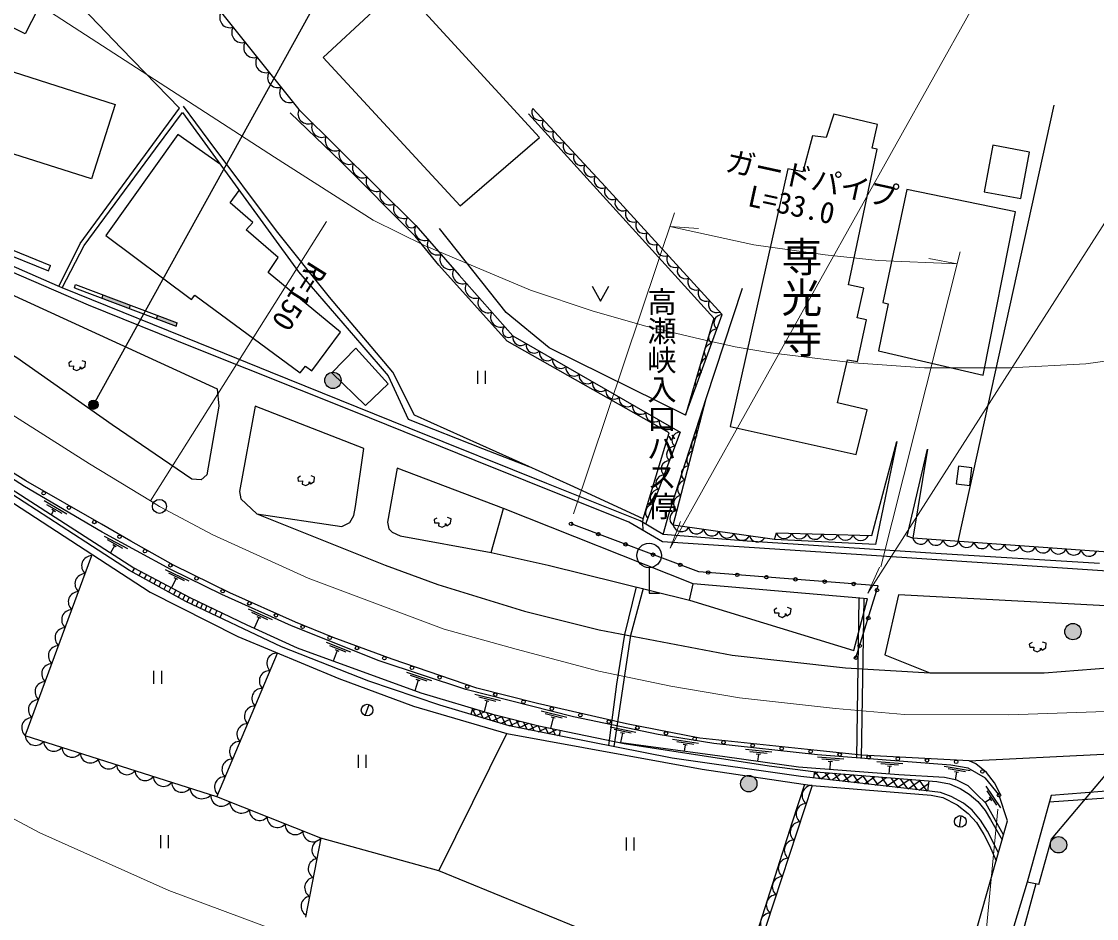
# Model space of a CAD drawing. Units: millimetres at full size, sheet at 1:1000; details may follow other scales. Extents: x 40000 to 680000, y 20000 to 380000.
# Drawn here: x 362516 to 454614, y 240986 to 317852 of the extents above; entities that cross this region are included whole.
import ezdxf
from ezdxf.enums import TextEntityAlignment as Align

# ---------------------------------------------------------------- set-up
doc = ezdxf.new("R2010")
doc.units = ezdxf.units.MM
doc.header["$LTSCALE"] = 1000
doc.linetypes.add('CHAIN', pattern=[18.5, 12, -1.5, 3.5, -1.5])
for name, color, linetype, lineweight in [('M-BGD', 7, 'Continuous', 25), ('M-BMK', 2, 'CHAIN', 13), ('M-BMK-SRVR', 3, 'Continuous', 25), ('M-STR-HTXT', 7, 'Continuous', 13), ('M-STR-STRC', 7, 'Continuous', 25)]:
    doc.layers.add(name, color=color, linetype=linetype, lineweight=lineweight)
doc.layers.add('M-BMK-HTXT', color=7, linetype='Continuous')
doc.styles.add('@ＭＳ ゴシック', font='')
doc.styles.add('ＭＳ ゴシック', font='')
doc.styles.get('@ＭＳ ゴシック').set_extended_font_data('@MS Gothic')
doc.styles.get('ＭＳ ゴシック').set_extended_font_data('MS Gothic')

msp = doc.modelspace()

# ---------------------------------------------------------------- hatches: boundary and pattern name
at = {"layer": 'M-BGD'}
for points in [[(369495, 294426), (369389, 294145), (371728, 293263), (371834, 293543)], [(374173, 292661), (374067, 292380), (375754, 291744), (375860, 292025)], [(388496, 287102, -0.41421), (389196, 287802, -0.41421), (389896, 287102, -1)], [(451896, 265567, -0.41421), (452596, 266267, -0.41421), (453296, 265567, -1)], [(424127, 252540, -0.41421), (424827, 253240, -0.41421), (425527, 252540, -1)], [(450660, 247299, -0.41421), (451360, 247999, -0.41421), (452060, 247299, -1)]]:
    msp.add_hatch(color=256, dxfattribs=at).paths.add_polyline_path(points)
at = {"layer": 'M-STR-STRC'}
msp.add_hatch(color=256, dxfattribs=at).paths.add_polyline_path([(368345, 284801, -0.41421), (368468, 285353, -0.41421), (369020, 285230, -1)])

# ---------------------------------------------------------------- linework, layer by layer
at = {"layer": 'M-BGD'}
for p, q in [((442755, 273288), (450992, 310676)), ((379556, 305586), (375918, 308173)), ((350727, 302204), (364820, 296489)), ((350915, 302667), (365008, 296952)), ((364820, 296489), (365008, 296952)), ((367050, 295027), (367155, 295308)), ((367050, 295027), (375754, 291744)), ((367155, 295308), (375860, 292025)), ((369495, 294426), (369389, 294145)), ((371834, 293543), (371728, 293263)), ((374173, 292661), (374067, 292380)), ((375754, 291744), (375860, 292025)), ((401586, 287916), (401586, 286798)), ((402253, 287916), (402253, 286798)), ((366386, 275626), (364445, 276763)), ((365987, 275686), (364693, 276444)), ((365264, 275936), (365061, 275589)), ((365415, 275847), (365113, 276024)), ((371612, 272658), (369636, 273734)), ((371211, 272705), (369894, 273423)), ((370481, 272932), (370149, 272323)), ((370634, 272849), (370327, 273016)), ((372188, 271019), (371987, 270687)), ((376889, 269880), (374867, 270866)), ((416285, 271044), (416285, 268869)), ((372764, 270714), (372571, 270364)), ((373236, 270464), (373034, 270107)), ((373652, 270244), (373456, 269874)), ((374049, 270033), (373856, 269652)), ((376486, 269909), (375138, 270567)), ((375747, 270103), (375371, 269333)), ((375904, 270027), (375589, 270180)), ((374459, 269816), (374277, 269419)), ((374896, 269585), (374708, 269181)), ((375314, 269363), (375105, 268961)), ((375740, 269138), (375529, 268726)), ((419754, 268275), (420064, 269671)), ((376148, 268922), (375927, 268505)), ((376538, 268715), (376313, 268292)), ((376894, 268526), (376679, 268096)), ((377266, 268344), (377068, 267913)), ((377646, 268161), (377452, 267732)), ((416285, 268869), (417174, 268869)), ((434080, 254759), (434284, 268448)), ((434667, 268415), (434456, 254730)), ((378028, 267977), (377840, 267548)), ((378405, 267795), (378210, 267373)), ((378781, 267613), (378600, 267189)), ((379240, 267391), (379067, 266968)), ((379699, 267169), (379520, 266755)), ((384010, 266565), (381960, 267492)), ((383607, 266583), (382240, 267201)), ((382861, 266756), (382454, 265855)), ((383021, 266683), (382702, 266828)), ((390724, 263807), (388634, 264640)), ((390320, 263806), (388927, 264362)), ((379244, 251408), (384451, 263729)), ((389568, 263945), (389212, 263051)), ((389730, 263880), (389405, 264009)), ((373835, 262223), (373835, 261105)), ((374502, 262223), (374502, 261105)), ((397668, 261352), (395531, 262058)), ((397265, 261327), (395840, 261798)), ((396505, 261420), (396202, 260501)), ((396672, 261365), (396339, 261475)), ((403548, 259640), (401367, 260194)), ((403147, 259587), (401694, 259956)), ((391947, 258380), (392312, 259311)), ((401163, 258992), (401006, 258471)), ((401091, 258751), (401434, 258911)), ((401430, 258344), (401149, 258946)), ((402072, 258151), (401763, 258814)), ((402384, 259626), (402148, 258699)), ((402553, 259583), (402214, 259669)), ((401411, 258349), (402157, 258697)), ((402131, 258133), (402881, 258483)), ((402713, 257958), (402403, 258623)), ((402850, 257917), (403654, 258291)), ((403355, 257765), (403039, 258444)), ((403569, 257700), (404426, 258100)), ((403997, 257572), (403662, 258289)), ((404619, 257420), (404286, 258135)), ((404289, 257484), (405199, 257908)), ((405226, 257301), (404910, 257980)), ((409229, 258198), (407049, 258752)), ((408829, 258145), (407375, 258514)), ((408065, 258184), (407840, 257296)), ((408235, 258141), (407896, 258227)), ((405123, 257321), (405971, 257717)), ((405834, 257182), (405534, 257825)), ((405956, 257158), (406744, 257525)), ((406441, 257063), (406157, 257671)), ((407048, 256945), (406781, 257516)), ((406789, 256995), (407559, 257354)), ((407655, 256826), (407393, 257388)), ((407623, 256832), (408380, 257185)), ((408262, 256707), (408003, 257263)), ((408664, 257126), (408570, 256647)), ((408650, 257057), (408613, 257137)), ((415158, 256932), (412956, 257394)), ((414760, 256863), (413292, 257170)), ((398281, 245062), (404108, 256849)), ((408456, 256669), (408586, 256729)), ((414167, 256834), (413824, 256905)), ((413996, 256870), (413826, 256062)), ((420523, 255970), (418302, 256333)), ((420128, 255883), (418648, 256124)), ((419537, 255827), (419191, 255884)), ((419364, 255855), (419277, 255323)), ((426793, 255227), (424556, 255467)), ((426405, 255118), (424913, 255278)), ((391350, 255016), (391350, 253898)), ((392017, 255016), (392017, 253898)), ((425817, 255030), (425469, 255067)), ((425643, 255049), (425579, 254455)), ((432954, 254633), (430711, 254807)), ((432568, 254512), (431073, 254628)), ((431983, 254407), (431635, 254434)), ((431809, 254421), (431757, 253752)), ((438032, 254240), (435789, 254414)), ((437647, 254119), (436151, 254235)), ((430411, 253033), (430497, 253570)), ((430461, 253344), (430751, 253547)), ((430968, 252968), (430551, 253563)), ((431007, 252964), (431726, 253467)), ((431798, 252872), (431361, 253497)), ((431943, 252856), (432702, 253387)), ((432628, 252777), (432170, 253431)), ((432879, 252748), (433678, 253308)), ((433458, 252681), (432979, 253365)), ((434288, 252585), (433789, 253299)), ((437062, 254014), (436713, 254041)), ((436888, 254028), (436836, 253356)), ((443778, 253636), (441561, 254018)), ((443383, 253552), (441905, 253807)), ((442791, 253502), (442446, 253561)), ((442619, 253531), (442507, 252882)), ((433814, 252640), (434654, 253228)), ((435118, 252489), (434598, 253233)), ((434750, 252532), (435630, 253148)), ((435948, 252394), (435407, 253166)), ((435685, 252424), (436605, 253069)), ((436778, 252298), (436217, 253100)), ((436621, 252316), (437581, 252989)), ((437608, 252202), (437026, 253034)), ((437556, 252208), (438557, 252909)), ((438438, 252106), (437835, 252968)), ((438492, 252100), (439533, 252829)), ((439269, 252009), (438644, 252902)), ((439425, 251991), (440224, 252551)), ((440101, 251911), (439454, 252836)), ((440250, 252771), (440149, 251906)), ((446413, 250460), (445164, 252331)), ((446080, 250688), (445248, 251936)), ((459454, 251582), (450559, 250947)), ((445539, 251229), (445067, 250914)), ((445636, 251083), (445442, 251375)), ((442875, 248804), (443015, 249794)), ((374423, 248120), (374423, 247002)), ((375090, 248120), (375090, 247002)), ((388151, 247858), (386858, 241096)), ((414315, 247923), (414315, 246806)), ((414981, 247923), (414981, 246806)), ((449670, 243912), (448662, 244104)), ((449426, 243958), (448265, 239764))]:
    msp.add_line(p, q, dxfattribs=at)
for points in [[(479232, 269177), (434491, 272159), (417431, 273270), (414561, 274943), (401376, 280241), (390831, 284479), (377298, 289885), (368252, 293548), (360572, 296858), (342110, 305032), (334874, 308729), (323143, 316396), (312126, 323948), (305256, 328750), (295645, 333828)], [(372428, 327635), (386284, 310323), (396305, 300376), (400013, 296117), (404603, 290904), (418951, 282663), (415986, 274790)], [(365706, 295152), (367543, 298832), (376062, 310435), (371073, 315547), (367087, 319749), (362035, 322935), (345711, 326599), (340862, 314127), (338998, 309337), (339072, 307030)], [(415777, 274234), (415754, 274928), (415776, 275232), (409514, 278133), (405974, 279731), (396177, 284122), (394322, 287797), (388895, 294239), (384373, 299922), (378507, 307729), (376390, 310595)], [(419398, 284115), (422536, 292732), (412563, 303680), (406317, 310400)], [(365997, 295037), (367878, 298661), (374004, 306949), (376307, 310049), (386240, 296401), (391666, 290112), (393931, 287501), (395629, 283785), (402011, 281262), (405974, 279731)], [(415776, 275232), (418015, 282609), (404123, 290466), (398262, 296979), (396246, 299444), (389901, 305824), (385534, 310036)], [(405939, 309946), (421834, 292428), (419398, 284115), (407722, 289886), (404040, 292912), (398338, 300114)], [(454878, 271399), (440846, 272259), (424675, 273312), (417502, 273889), (415531, 275061), (407520, 278253), (395728, 282992), (383852, 287795), (379008, 289779), (365997, 295037), (365612, 295189), (356465, 299213), (343879, 304722), (335079, 308948)], [(375913, 308166), (369750, 299502), (377087, 294024), (377374, 294408), (386398, 287732), (386838, 288327), (387388, 287920), (389836, 291230), (383641, 296347), (384505, 297616), (381776, 299988), (382344, 300640), (380379, 302308), (381178, 303357)], [(446391, 251620), (445887, 252617), (445179, 253501), (444265, 254247), (443715, 254508), (434492, 254984), (429855, 255470), (420628, 256442), (414355, 257667), (406726, 259406), (401526, 260725), (394282, 263202), (389225, 265072), (385982, 266387), (380360, 268899), (375542, 271269), (371880, 273307), (369359, 274788), (362881, 278478), (360922, 279705), (337042, 295113), (336838, 295193), (336702, 295104), (336677, 294868)], [(411393, 295183), (412108, 293888), (412824, 295183)], [(437505, 281855), (435678, 273022), (427022, 273471), (418358, 274684), (421171, 285534), (424283, 295006)], [(337053, 293887), (342239, 290528), (353381, 283205), (361622, 277796), (372149, 271040), (376937, 268503), (381821, 266145), (386136, 264173), (396715, 260313), (402855, 258489), (406827, 257505), (414158, 255994), (426580, 254056), (430559, 253563), (440936, 252715), (442023, 252536), (442921, 252129), (443705, 251643), (444434, 251015), (445062, 250245), (445533, 249476), (446525, 247722)], [(446210, 246616), (445263, 248460), (444665, 249416), (443951, 250274), (443214, 250876), (442174, 251452), (441240, 251777), (438625, 252085), (429281, 253163), (418261, 254737), (408859, 256590), (404286, 257485), (398360, 259266), (392273, 261331), (384792, 264264), (376585, 268141), (371756, 270815), (368037, 273239), (361699, 277352), (354279, 282287), (349588, 285214), (343195, 289437), (337199, 293283)], [(337340, 292697), (338051, 292278), (356887, 279787), (373534, 268956), (381041, 265138), (389716, 261554), (396091, 259190), (404108, 256849), (420821, 253781), (430243, 252397), (440462, 251555), (441439, 251342), (442691, 250730), (443615, 249993), (444335, 249220), (444976, 248189), (445446, 247247), (446018, 245941)], [(366800, 288734), (366563, 288598), (366605, 288327), (366961, 288335), (366936, 288073), (367250, 287946), (367529, 288090), (367529, 288268), (367665, 288081), (367979, 288285), (368013, 288674), (367708, 288776)], [(417502, 273889), (417965, 275633), (421171, 285534)], [(441472, 229969), (446987, 249348), (446236, 251618), (445097, 253016), (443631, 253878), (442131, 254136), (430721, 255019), (421818, 255975), (417074, 256748), (409803, 258272), (400594, 260610), (393149, 263069), (385636, 266064), (379665, 268764), (375308, 270888), (369428, 274090), (362771, 277991), (356115, 282256)], [(427022, 273471), (427188, 274028), (435374, 273805), (437505, 281855)], [(465587, 272329), (457199, 272255), (438868, 273565), (438403, 273757), (440139, 281193), (438868, 273565)], [(402757, 272355), (407640, 271262), (419754, 268275), (433815, 263955), (435003, 268386), (420064, 269671), (403803, 276131), (394691, 279568), (393877, 274951), (393982, 274379), (394280, 274097), (394966, 273775), (402757, 272355), (403803, 276131)], [(386420, 278876), (386182, 278740), (386225, 278469), (386581, 278477), (386555, 278215), (386869, 278087), (387149, 278232), (387149, 278409), (387285, 278223), (387598, 278426), (387632, 278816), (387327, 278918)], [(382684, 275650), (393666, 271250), (398187, 269607), (405612, 267330), (412015, 265735), (423389, 263558), (433104, 262459), (440335, 262038), (450125, 262038), (460330, 262835), (461502, 263435), (462420, 267420), (437658, 268734), (436483, 263585), (440335, 262038)], [(398102, 275298), (397865, 275163), (397907, 274892), (398263, 274900), (398238, 274637), (398551, 274510), (398831, 274654), (398831, 274832), (398967, 274646), (399280, 274849), (399314, 275239), (399009, 275341)], [(434004, 263337), (435922, 269489), (420552, 270695), (409598, 274805)], [(443715, 254508), (455203, 255070), (463338, 255842), (474015, 257520), (481257, 258925), (487425, 260528), (493323, 262448), (498963, 264492), (508639, 268511), (516640, 271838), (519646, 273075), (510517, 266807), (503805, 262439), (496394, 259699), (487881, 256644), (477159, 256251), (464174, 255974)], [(430243, 252397), (424347, 234382), (398281, 245062), (388151, 247858), (379244, 251408), (362839, 256648), (368548, 272080)], [(412822, 255809), (413510, 261063), (414208, 265315), (415214, 269394)], [(415784, 269254), (414689, 265223), (413273, 255720)], [(427233, 267581), (426996, 267446), (427038, 267175), (427394, 267183), (427369, 266920), (427682, 266793), (427962, 266937), (427962, 267115), (428098, 266929), (428411, 267132), (428445, 267522), (428140, 267624)], [(449670, 243912), (450754, 247780), (455813, 253778), (488009, 254502), (503066, 259457), (514806, 266954), (516195, 266632), (524718, 262271), (527438, 259971), (531234, 250077)], [(449094, 264630), (448856, 264494), (448899, 264223), (449255, 264232), (449229, 263969), (449543, 263842), (449823, 263986), (449823, 264164), (449959, 263977), (450272, 264181), (450306, 264570), (450001, 264672)], [(446651, 248164), (445121, 250860), (444374, 251625), (443608, 252346), (442649, 252851), (441594, 253080), (437670, 253291), (429086, 253960), (422766, 254852), (413883, 256051)], [(423876, 234575), (428574, 249260), (429633, 252486)], [(459474, 252222), (450717, 251517), (448662, 244104), (444307, 229664)]]:
    msp.add_lwpolyline(points, dxfattribs=at)
for points in [[(400097, 302062), (406897, 307901), (395175, 320704), (394332, 320147), (392176, 322427), (390666, 320999), (392612, 318697), (388347, 314767)], [(358097, 319162), (359683, 322321), (364419, 319942), (362832, 316783)], [(354735, 306308), (357504, 314909), (370545, 310731), (368504, 304360), (360031, 307062), (359269, 304964)], [(428181, 305225), (423240, 283151), (434013, 280739), (434954, 284565), (432420, 285188), (433285, 288848), (434127, 288727), (434919, 292275), (434114, 292455), (434679, 294986), (433371, 295278), (435837, 306899), (435401, 306992), (435840, 309031), (432097, 309911), (431465, 307899), (430282, 308066), (429454, 304959)], [(445004, 303268), (448134, 302683), (448876, 306658), (445747, 307243)], [(438374, 303448), (436300, 293759), (436773, 293658), (435926, 289642), (444912, 287552), (447671, 301544)], [(348597, 299533), (350596, 299150), (358402, 295953), (379289, 286366), (379411, 284901), (378400, 278992), (377904, 278563), (377118, 278647), (370274, 283290), (362110, 289018), (348245, 297286), (347879, 297878), (348132, 299083)], [(389111, 287738), (391147, 289863), (393927, 286813), (391997, 284937)], [(382521, 284892), (381189, 277579), (381296, 276945), (382684, 275650), (389963, 274573), (390658, 274926), (390984, 275521), (391118, 276293), (391857, 281249)], [(442600, 278232), (443763, 278092), (443943, 279594), (442780, 279734)]]:
    msp.add_lwpolyline(points, close=True, dxfattribs=at)
for centre, radius in [((389196, 287102), 700), ((364414, 277433), 150), ((366586, 276195), 150), ((368758, 274957), 150), ((409598, 274805), 150), ((370918, 273698), 150), ((411938, 273927), 150), ((373090, 272462), 150), ((414279, 273048), 150), ((416285, 272094), 1050), ((416620, 272170), 150), ((375275, 271246), 150), ((418960, 271292), 150), ((421350, 270632), 150), ((377513, 270132), 150), ((423842, 270437), 150), ((426334, 270241), 150), ((428827, 270046), 150), ((431319, 269850), 150), ((379756, 269029), 150), ((433811, 269655), 150), ((435807, 269123), 150), ((382029, 267989), 150), ((384312, 266969), 150), ((435064, 266736), 150), ((452596, 265567), 700), ((386604, 265973), 150), ((388921, 265034), 150), ((434320, 264349), 150), ((391263, 264159), 150), ((393608, 263292), 150), ((434004, 263337), 150), ((395968, 262467), 150), ((398334, 261659), 150), ((400699, 260850), 150), ((403103, 260170), 150), ((392130, 258846), 500), ((405526, 259555), 150), ((407957, 258971), 150), ((410394, 258416), 150), ((412832, 257860), 150), ((415276, 257334), 150), ((417729, 256855), 150), ((420183, 256376), 150), ((422664, 256077), 150), ((425150, 255815), 150), ((427636, 255553), 150), ((430122, 255291), 150), ((432609, 255030), 150), ((435098, 254802), 150), ((437594, 254673), 150), ((440091, 254545), 150), ((442588, 254416), 150), ((444841, 253583), 150), ((424827, 252540), 700), ((446257, 251553), 150), ((442945, 249299), 500), ((451360, 247299), 700)]:
    msp.add_circle(centre, radius, dxfattribs=at)
for centre, radius, start, end in [((380368, 318193), 875, 148.6728, 288.6728), ((381396, 316909), 875, 148.6728, 288.6728), ((382423, 315625), 875, 148.6728, 288.6728), ((383451, 314341), 875, 148.6728, 288.6728), ((384479, 313058), 875, 148.6728, 288.6728), ((385506, 311774), 875, 148.6728, 288.6728), ((406938, 310077), 700, 152.55188, 292.55188), ((387078, 309956), 875, 155.21323, 295.21323), ((388245, 308798), 875, 155.21323, 295.21323), ((407828, 309108), 700, 152.55188, 292.55188), ((389413, 307639), 875, 155.21323, 295.21323), ((408718, 308139), 700, 152.55188, 292.55188), ((390580, 306481), 875, 155.21323, 295.21323), ((409607, 307170), 700, 152.55188, 292.55188), ((410497, 306201), 700, 152.55188, 292.55188), ((391747, 305322), 875, 155.21323, 295.21323), ((411387, 305232), 700, 152.55188, 292.55188), ((392914, 304164), 875, 155.21323, 295.21323), ((412276, 304263), 700, 152.55188, 292.55188), ((394081, 303005), 875, 155.21323, 295.21323), ((413166, 303293), 700, 152.55188, 292.55188), ((395248, 301847), 875, 155.21323, 295.21323), ((414056, 302324), 700, 152.55188, 292.55188), ((414945, 301355), 700, 152.55188, 292.55188), ((395916, 300668), 487, 127.24697, 323.17951), ((397072, 299955), 875, 151.21859, 291.21859), ((415835, 300386), 700, 152.55188, 292.55188), ((416725, 299417), 700, 152.55188, 292.55188), ((398156, 298718), 875, 151.21859, 291.21859), ((417615, 298448), 700, 152.55188, 292.55188), ((399239, 297481), 875, 151.21859, 291.21859), ((418504, 297478), 700, 152.55188, 292.55188), ((400323, 296244), 875, 151.21859, 291.21859), ((419394, 296509), 700, 152.55188, 292.55188), ((420284, 295540), 700, 152.55188, 292.55188), ((401407, 295007), 875, 151.21859, 291.21859), ((421173, 294571), 700, 152.55188, 292.55188), ((402490, 293770), 875, 151.21859, 291.21859), ((422063, 293602), 700, 152.55188, 292.55188), ((403574, 292533), 875, 151.21859, 291.21859), ((422536, 292032), 700, 89.99048, 229.99048), ((404257, 291321), 541, 133.06833, 309.66648), ((422086, 290796), 700, 89.99048, 229.99048), ((405292, 290784), 700, 170.12871, 310.12871), ((406433, 290129), 700, 170.12871, 310.12871), ((421770, 289511), 761, 100.15408, 219.82688), ((407574, 289474), 700, 170.12871, 310.12871), ((408715, 288818), 700, 170.12871, 310.12871), ((409856, 288163), 700, 170.12871, 310.12871), ((421513, 288204), 882, 111.77822, 208.20274), ((410996, 287508), 700, 170.12871, 310.12871), ((421379, 286853), 1135, 124.55764, 195.42332), ((412137, 286853), 700, 170.12871, 310.12871), ((413278, 286198), 700, 170.12871, 310.12871), ((414419, 285542), 700, 170.12871, 310.12871), ((415560, 284887), 700, 170.12871, 310.12871), ((416700, 284232), 700, 170.12871, 310.12871), ((417841, 283577), 700, 170.12871, 310.12871), ((421740, 282641), 1436, 138.20279, 192.72649), ((418943, 281963), 700, 89.36829, 229.36829), ((420946, 281488), 1033, 125.93132, 204.99796), ((418480, 280732), 700, 89.36829, 229.36829), ((420344, 280285), 836, 113.58142, 217.34786), ((418016, 279501), 700, 89.36829, 229.36829), ((419746, 279081), 700, 95.46464, 235.46464), ((417552, 278270), 700, 89.36829, 229.36829), ((419416, 277808), 700, 95.46464, 235.46464), ((417089, 277038), 700, 89.36829, 229.36829), ((419085, 276534), 700, 95.46464, 235.46464), ((416707, 275776), 734, 95.75468, 222.9819), ((418755, 275261), 700, 95.46464, 235.46464), ((419043, 274830), 700, 192.03063, 332.03063), ((420346, 274648), 700, 192.03063, 332.03063), ((421649, 274465), 700, 192.03063, 332.03063), ((422952, 274283), 700, 192.03063, 332.03063), ((424255, 274100), 700, 192.03063, 332.03063), ((425567, 273986), 726, 197.14539, 326.91587), ((427852, 274249), 700, 198.44035, 338.44035), ((429167, 274214), 700, 198.44035, 338.44035), ((430482, 274178), 700, 198.44035, 338.44035), ((431797, 274142), 700, 198.44035, 338.44035), ((433112, 274106), 700, 198.44035, 338.44035), ((434427, 274070), 700, 198.44035, 338.44035), ((439541, 273757), 700, 195.90982, 335.90982), ((440853, 273664), 700, 195.90982, 335.90982), ((442165, 273570), 700, 195.90982, 335.90982), ((443478, 273476), 700, 195.90982, 335.90982), ((444790, 273382), 700, 195.90982, 335.90982), ((446102, 273288), 700, 195.90982, 335.90982), ((447414, 273194), 700, 195.90982, 335.90982), ((448726, 273101), 700, 195.90982, 335.90982), ((450039, 273007), 700, 195.90982, 335.90982), ((451351, 272913), 700, 195.90982, 335.90982), ((452663, 272819), 700, 195.90982, 335.90982), ((368543, 271205), 875, 89.69974, 229.69974), ((453975, 272725), 700, 195.90982, 335.90982), ((367973, 269662), 875, 89.69974, 229.69974), ((367402, 268120), 875, 89.69974, 229.69974), ((366832, 266578), 875, 89.69974, 229.69974), ((366261, 265035), 875, 89.69974, 229.69974), ((365690, 263493), 875, 89.69974, 229.69974), ((384406, 262856), 875, 87.09387, 227.09387), ((365120, 261951), 875, 89.69974, 229.69974), ((383766, 261341), 875, 87.09387, 227.09387), ((364549, 260408), 875, 89.69974, 229.69974), ((383126, 259826), 875, 87.09387, 227.09387), ((363979, 258866), 875, 89.69974, 229.69974), ((382486, 258311), 875, 87.09387, 227.09387), ((363408, 257324), 875, 89.69974, 229.69974), ((381846, 256796), 875, 87.09387, 227.09387), ((363717, 256691), 875, 182.25536, 322.25536), ((365283, 256190), 875, 182.25536, 322.25536), ((381206, 255281), 875, 87.09387, 227.09387), ((366849, 255688), 875, 182.25536, 322.25536), ((368415, 255187), 875, 182.25536, 322.25536), ((369982, 254686), 875, 182.25536, 322.25536), ((380566, 253767), 875, 87.09387, 227.09387), ((371548, 254185), 875, 182.25536, 322.25536), ((373114, 253683), 875, 182.25536, 322.25536), ((374680, 253182), 875, 182.25536, 322.25536), ((376247, 252681), 875, 182.25536, 322.25536), ((379926, 252252), 875, 87.09387, 227.09387), ((430272, 251522), 875, 91.87643, 231.87643), ((377978, 252305), 1051, 188.7324, 315.76182), ((379639, 251519), 910, 176.70807, 322.31536), ((381354, 251015), 996, 183.00025, 313.53538), ((429760, 249959), 875, 91.87643, 231.87643), ((382915, 250267), 875, 178.26781, 318.26781), ((384442, 249658), 875, 178.26781, 318.26781), ((385970, 249049), 875, 178.26781, 318.26781), ((429249, 248396), 875, 91.87643, 231.87643), ((387498, 248440), 875, 178.26781, 318.26781), ((388266, 246868), 875, 99.17954, 239.17954), ((428737, 246834), 875, 91.87643, 231.87643), ((387957, 245252), 875, 99.17954, 239.17954), ((428226, 245271), 875, 91.87643, 231.87643), ((387649, 243637), 875, 99.17954, 239.17954), ((427714, 243708), 875, 91.87643, 231.87643), ((387340, 242022), 875, 99.17954, 239.17954), ((427203, 242145), 875, 91.87643, 231.87643), ((426691, 240582), 875, 91.87643, 231.87643)]:
    msp.add_arc(centre, radius, start, end, dxfattribs=at)
at = {"layer": 'M-BMK'}
msp.add_lwpolyline([(359691, 285443), (368355, 279944), (373573, 276766), (374334, 276303), (378899, 273867), (387075, 270163), (393013, 267910), (398741, 265784), (404886, 264064), (411964, 262180), (418157, 260904), (424041, 259890), (432266, 258969), (438170, 258471), (447115, 258433), (456211, 258765)], dxfattribs=at)
at = {"layer": 'M-BMK-SRVR'}
msp.add_circle((374334, 276303), 600, dxfattribs=at)
at = {"layer": 'M-STR-HTXT'}
for p, q in [((409808, 275665), (418464, 301454)), ((373573, 276766), (388634, 300705)), ((418073, 300289), (420521, 300105)), ((436140, 271132), (442933, 298120)), ((442674, 297091), (440259, 297529)), ((418076, 272724), (418973, 275009)), ((435012, 268870), (436034, 271102)), ((446153, 250350), (444010, 227768))]:
    msp.add_line(p, q, dxfattribs=at)
for points in [[(418076, 272724), (453580, 336215), (484446, 335960)], [(435012, 268870), (471325, 325656), (502465, 325375)], [(358331, 322985), (367020, 317328), (378766, 309740), (384203, 306230), (392645, 300834), (397055, 298647), (406133, 294823), (411397, 293046), (415898, 291759), (420721, 290621), (423658, 289983), (426691, 289455), (433825, 288610), (439869, 288171), (447205, 288171), (453709, 288526), (461300, 289575)], [(442674, 297091), (435899, 297359), (431356, 297868), (425266, 298720), (418073, 300289)], [(323994, 272562), (343664, 260156), (353572, 253931), (364094, 248332), (375149, 243383), (387698, 238712), (400923, 234910), (409828, 232837), (418993, 231175), (427659, 230023), (441176, 228920), (444114, 228859)]]:
    msp.add_lwpolyline(points, dxfattribs=at)
at = {"layer": 'M-STR-STRC'}
msp.add_line((368683, 285015), (392700, 328450), dxfattribs=at)
msp.add_circle((368683, 285015), 400, dxfattribs=at)

# ---------------------------------------------------------------- texts
at = {"layer": 'M-BMK-HTXT', "style": '@ＭＳ ゴシック'}
for s, height, p in [('専光寺', 2566, (429329, 294220)), ('高瀬峡入口バス停', 1833, (417350, 285099))]:
    msp.add_text(s, height=height, rotation=270, dxfattribs=at).set_placement(p, align=Align.MIDDLE_CENTER)
at = {"layer": 'M-STR-HTXT', "style": 'ＭＳ ゴシック'}
for s, rotation, p in [('ガードパイプ', 347.692, (422606, 304538)), ('L=33.0', 347.692, (424523, 301520)), ('R=150', 237.825, (386733, 297684))]:
    msp.add_text(s, height=1833, rotation=rotation, dxfattribs=at).set_placement(p, align=Align.BOTTOM_LEFT)

doc.saveas('drawing.dxf')
